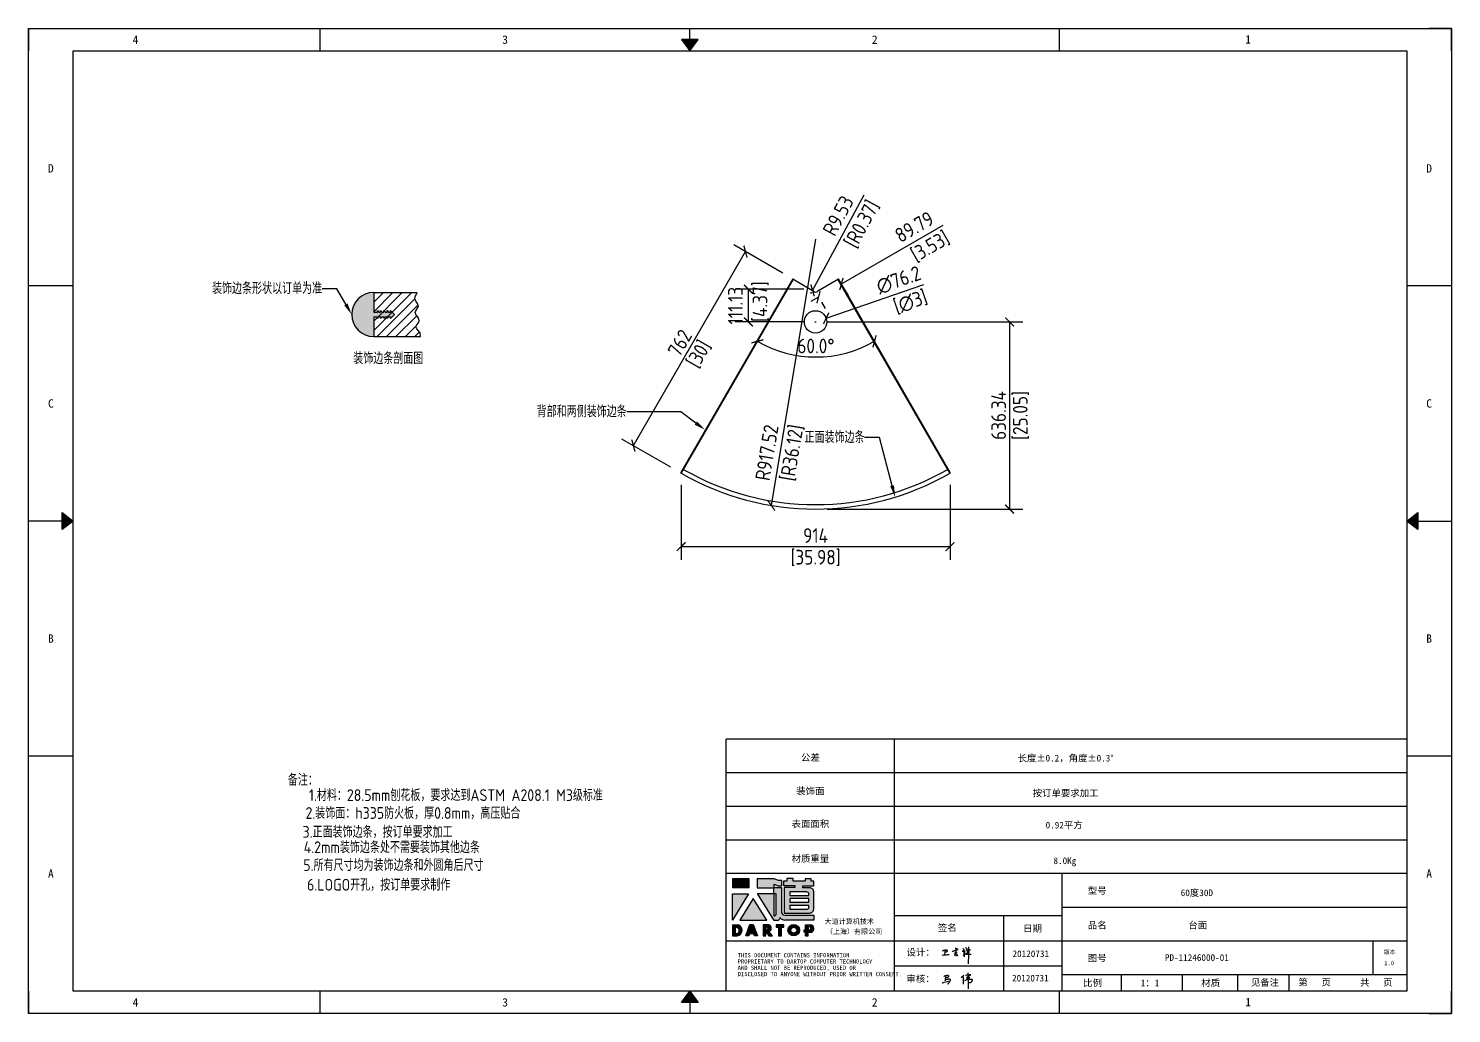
# Model space of a CAD drawing. Header units: millimetres. Extents: x -8883 to 24658, y -3888 to 19148.
# Drawn here: x 19821 to 24658, y 2 to 3353 of the extents above; entities that cross this region are included whole.
import ezdxf
from ezdxf import colors
from ezdxf.entities.mleader import LeaderData, LeaderLine
from ezdxf.enums import TextEntityAlignment as Align
from ezdxf.math import Vec2, Vec3

# ---------------------------------------------------------------- set-up
doc = ezdxf.new("R2010")
doc.units = ezdxf.units.MM
doc.header["$MEASUREMENT"] = 0
doc.linetypes.add('DOT', pattern=[0.2, 0.1, -0.1])
for name, color, linetype in [('02-05849-001DXF_CONTINUOUS_LINE', 7, 'Continuous'), ('4', 7, 'Continuous'), ('ATTACHMENT', 7, 'Continuous'), ('DIM', 254, 'Continuous'), ('print', 30, 'Continuous')]:
    doc.layers.add(name, color=color, linetype=linetype)
doc.styles.add('Dartop', font='')
doc.styles.add('Dartop Text Style', font='gbenor.shx', dxfattribs={"bigfont": 'gbcbig.shx'})
doc.styles.add('hzHT', font='')
doc.styles.get('Dartop').set_extended_font_data('FangSong_GB2312')
doc.styles.get('hzHT').set_extended_font_data('SimHei')
doc.dimstyles.new('Dartop DIM Style', dxfattribs={"dimscale": 20, "dimtxt": 2.5, "dimasz": 1.5, "dimexe": 2.25, "dimexo": 2, "dimtad": 1, "dimdsep": 46, "dimtxsty": 'Dartop Text Style', "dimblk": 'ARCHTICK', "dimcen": 0.09, "dimadec": 1, "dimazin": 0, "dimtfac": 1, "dimtofl": 0, "dimtmove": 0, "dimatfit": 1, "dimfxl": 1, "dimtolj": 1, "dimtzin": 0, "dimarcsym": 0})

# ---------------------------------------------------------------- blocks, each defined once
blk = doc.blocks.new('*U50')
at = {"color": 254, "linetype": 'Continuous', "extrusion": (0, 0, -1)}
for points in [[(-17, 0.333), (-16.812, 0.25), (-17, 0.5)], [(-17, 0.333), (-17.188, 0.25), (-16.812, 0.25)], [(-17, 0.333), (-17, 0.5), (-17.188, 0.25)]]:
    blk.add_solid(points, dxfattribs=at)
blk = doc.blocks.new('*U49')
at = {"color": 254, "linetype": 'Continuous', "extrusion": (0, 0, -1)}
for points in [[(-33.167, 11), (-33, 11), (-33.25, 11.188)], [(-33.167, 11), (-33.25, 11.188), (-33.25, 10.812)], [(-33.167, 11), (-33.25, 10.812), (-33, 11)]]:
    blk.add_solid(points, dxfattribs=at)
blk = doc.blocks.new('*U51')
at = {"color": 254, "linetype": 'Continuous'}
for points in [[(17, 21.667), (17.188, 21.75), (16.812, 21.75)], [(17, 21.667), (16.812, 21.75), (17, 21.5)], [(17, 21.667), (17, 21.5), (17.188, 21.75)]]:
    blk.add_solid(points, dxfattribs=at)
blk = doc.blocks.new('*U48')
at = {"color": 254, "linetype": 'Continuous', "extrusion": (0, 0, -1)}
for points in [[(-0.833, 11), (-0.75, 10.812), (-0.75, 11.188)], [(-0.833, 11), (-0.75, 11.188), (-1, 11)], [(-0.833, 11), (-1, 11), (-0.75, 10.812)]]:
    blk.add_solid(points, dxfattribs=at)
blk = doc.blocks.new('dadao')
for p, q in [((48, 19.2), (44.9, 10.4)), ((44.9, 10.4), (51.2, 10.4)), ((51.2, 10.4), (48, 19.2))]:
    blk.add_line(p, q)
for points in [[(41.8, 121.6), (41.8, 143.7), (-0.4, 143.7), (-0.4, 121.6), (41.8, 121.6)], [(104.8, 122), (104.8, 130.3), (114.1, 126.3), (124.2, 126.3), (124.2, 139.6), (115.9, 139.6), (105.1, 143.9), (61.5, 143.9)], [(61.7, 144), (61.7, 121.3), (103.9, 121.3)], [(113.4, 38.7), (105.1, 38.7), (63, 106.5), (103.9, 106.5), (103.9, 120.9), (103.9, 121.3)], [(109.7, 53.6), (109.7, 106.2), (104.3, 106.2), (104.3, 50.4), (106.6, 50.4)], [(144.6, 94.4), (144.6, 84.8), (192, 84.8), (192, 94.1), (144.9, 94.1)], [(120.2, 45), (119.5, 45), (119.5, 44.6)], [(0, 28), (0, 0), (11.8, 0)], [(0.1, 28), (14, 28)], [(7.1, 21.8), (7.1, 6.1), (12, 6.1)], [(7.1, 21.8), (11.4, 21.8)], [(76.8, 28.2), (76.8, 0), (84.1, 0), (84.1, 11.1), (91.6, -0.1), (100.3, -0.1), (91.7, 11.1)], [(76.8, 28.2), (90.6, 28.2)], [(84, 22.7), (84, 15.3), (87.2, 15.3)], [(84, 22.7), (87.3, 22.7)], [(183.7, 0), (183.7, 9.6), (180.6, 9.6), (180.6, 14.9), (183.8, 14.9), (183.8, 28.1), (196.1, 28.1), (196.5, 28.1)], [(183.7, 0), (190.9, 0), (190.9, 9.6), (198.8, 9.6)], [(194.9, 22.3), (190.8, 22.3), (190.8, 15), (194.4, 15)]]:
    blk.add_lwpolyline(points)
blk.add_lwpolyline([(137.1, 144.2), (137.1, 137.9), (128.3, 137.9), (128.3, 126.5), (157.3, 126.5), (157.3, 121.5), (130.3, 121.5), (130.3, 57.5), (194.4, 57.5, 0.414214), (204.4, 67.5), (204.4, 111.3, 0.414214), (194.4, 121.3), (177.5, 121.3), (177.5, 126.3), (204.7, 126.3), (204.7, 137.7), (198.2, 137.7), (198.2, 143.9), (183.3, 143.9), (183.3, 138), (153, 138), (153, 144.2), (137.1, 144.2)], format="xyb", close=True)
for points in [[(104.8, 122), (123.4, 122), (123.4, 60, 0.414214), (131.4, 52), (204.8, 52), (204.8, 39.1), (131.7, 39.1)], [(144.3, 110.8), (144.3, 101.8), (192.3, 101.8), (192.3, 105.5, 0.414214), (187.3, 110.5), (144.3, 110.5)], [(144.6, 77), (144.6, 67.5), (187.6, 67.5, 0.414214), (192.6, 72.5), (192.6, 76.4), (144.6, 76.4)]]:
    blk.add_lwpolyline(points, format="xyb")
for points in [[(-0.3, 106.2), (40.4, 106.2), (-0.3, 39.7), (-0.3, 106.2)], [(51.7, 94.1), (18.4, 39.3), (86.2, 39.3)], [(43.8, 28.2), (51.8, 28.2), (62.6, -0.1), (55, -0.1), (53.2, 5), (42.9, 5), (41.1, 0), (33.6, 0)], [(110, 28.1), (110, 21.9), (116, 21.9), (116, -0.1), (123.2, -0.1), (123.2, 22), (129.2, 22), (129.2, 28.1), (110, 28.1)]]:
    blk.add_lwpolyline(points, close=True)
for radius in [14.5, 7.44]:
    blk.add_circle((154.2, 14.2), radius)
for centre, radius, start, end in [((99.2, 60.7), 12.6, 305.6399, 325.969), ((111.6, 46.7), 8.19, 282.9811, 347.6627), ((136, 61.7), 22.9, 226.7358, 259.3209), ((8.5, 13.9), 8.49, 294.2143, 69.7177), ((9.6, 14.2), 14.4, 278.6604, 72.3203), ((86.4, 19), 3.8, 282.527, 76.7196), ((88.6, 19.4), 8.95, 290.6073, 77.2124), ((193.7, 18.7), 3.8, 280.9891, 72.5513), ((195.7, 18.6), 9.51, 288.8959, 85.2442)]:
    blk.add_arc(centre, radius, start, end)
blk = doc.blocks.new('h')
for p, q in [((20768.1, -2360.9), (20773, -2359.1)), ((20769.5, -2366.9), (20769.8, -2370.6)), ((20769.8, -2370.6), (20770.9, -2378)), ((20770.9, -2378), (20771.5, -2370.6)), ((20772.4, -2369.3), (20774.9, -2367.8)), ((20773, -2359.1), (20784.1, -2355.2)), ((20773.3, -2331.8), (20775.3, -2338.7)), ((20789.1, -2340.9), (20773.5, -2331.9)), ((20775.3, -2338.7), (20775.6, -2351.2)), ((20775.6, -2351.2), (20775.5, -2357.3)), ((20782.2, -2369.2), (20780, -2377.1)), ((20780, -2377.1), (20788.3, -2371.3)), ((20780.1, -2366.4), (20780.8, -2366.4)), ((20781.9, -2367.4), (20782.2, -2369.2)), ((20845.7, -2343.5), (20848.4, -2353)), ((20848.9, -2370.3), (20847.9, -2424)), ((20848.4, -2353), (20848.9, -2370.3))]:
    blk.add_line(p, q)
for points in [[(20696.6, -2372.4, 0.002073), (20710.6, -2371.9, 0.016137), (20719.6, -2371.3, 0.008314), (20736.9, -2369.3)], [(20699.1, -2348.2, -0.029745), (20704.6, -2345.4, -0.046842), (20708.4, -2344.2, -0.00919), (20714.3, -2343, -0.018517), (20717.2, -2342.5, -0.037841), (20720.3, -2342.4, -0.039541), (20723.2, -2342.8, -0.149785), (20726, -2344.3, -0.204935), (20726.9, -2346.6, -0.074872), (20726.5, -2348.3, -0.061615), (20725.6, -2350.3, -0.034204), (20723.8, -2352.6, -0.045776), (20722.3, -2354.1, -0.054985), (20720.4, -2355.3, -0.036348), (20717.3, -2356.5, -0.067752), (20715.7, -2356.8, -0.043553), (20713.2, -2356.7)], [(20755, -2351.9, -0.024077), (20759.9, -2350.1, -0.013147), (20768.7, -2346.5, -0.00522), (20775.4, -2344.1, -0.018517), (20777.3, -2343.4, -0.008274), (20786.3, -2341, -0.039541), (20788.3, -2340.8, -0.079216), (20789.4, -2341, -0.204935)], [(20813.5, -2350.1, 0.007348), (20815.9, -2348.7, 0.008421), (20818, -2347.3, 0.009459), (20819.7, -2346.2, -0.016325), (20820.7, -2345.5, -0.173771), (20821.8, -2345.3, -0.085159), (20823.9, -2346, -0.125883), (20826, -2347.9, -0.160659), (20826.6, -2350.1, -0.010447), (20826.5, -2352.3, -0.008247), (20826.2, -2355.1, -0.002698), (20825.3, -2374, 0.001562), (20823.9, -2383.7, 0.016137)], [(20816.8, -2335, -0.053561), (20819.6, -2336.1, -0.075272), (20821.3, -2337.3, -0.005295), (20822.5, -2338.5, -0.009337), (20823.1, -2339.1, -0.026146), (20823.7, -2339.8, -0.016644), (20824.5, -2340.9)], [(20832.1, -2329.2, -0.053561), (20834.9, -2330.3, -0.075272), (20836.7, -2331.5, -0.005295), (20837.8, -2332.6, -0.009337), (20838.5, -2333.3, -0.026146), (20839, -2334, -0.016644), (20839.8, -2335.1)], [(20836, -2343.7, -0.02797), (20842.1, -2342.6, -0.048868), (20845.6, -2342.2, -0.00919), (20851.1, -2341.4, -0.018517), (20853.9, -2341.1, -0.037841), (20856.7, -2341.2, -0.039541), (20859.4, -2341.6, -0.018282), (20840.6, -2354.7, -0.000937)], [(20847.6, -2340.2, 0.021784), (20849.6, -2335.9, 0.028296), (20850.8, -2332.4, 0.008136), (20851.9, -2328.2, 0.028913), (20852.2, -2327, 0.08193), (20852.1, -2325.9, 0.075058), (20851.7, -2324.7, 0.275043)]]:
    blk.add_lwpolyline(points, format="xyb")
for points in [[(20711.3, -2343.5), (20711.3, -2343.5), (20711.5, -2355.8), (20710.7, -2368), (20710.6, -2371.9)], [(20821.5, -2350.6), (20822.4, -2359.2), (20822.2, -2364.9), (20821.7, -2369), (20821.3, -2376.3), (20823.6, -2368.5), (20827.2, -2366.3), (20829.5, -2366.3)], [(20840.6, -2354.7), (20850, -2354.7), (20855, -2354.3), (20845.9, -2361.1), (20840.5, -2364), (20833, -2367.5), (20863.2, -2367.4), (20865.9, -2367.3)]]:
    blk.add_lwpolyline(points)
for centre, radius, start, end in [((20773.7, -2371.2), 2.3, 121.9907, 163.60158), ((20787.5, -2406), 40.3, 100.61827, 108.24823), ((20780.8, -2367.6), 1.15, 9.4675, 90)]:
    blk.add_arc(centre, radius, start, end)
blk = doc.blocks.new('_ArchTick')
at = {"color": 0, "linetype": 'ByBlock', "const_width": 0.15}
blk.add_lwpolyline([(-0.5, -0.5), (0.5, 0.5)], dxfattribs=at)
blk = doc.blocks.new('*D52')
at = {"layer": 'Defpoints', "color": 0, "transparency": 16777216}
for p in [(22496.3, 2635.8), (22345.8, 1730.7)]:
    blk.add_point(p, dxfattribs=at)
at = {"layer": 'DIM', "color": 0, "lineweight": -2, "transparency": 16777216}
blk.add_line((22496.3, 2635.8), (22345.8, 1730.7), dxfattribs=at)
at = {"layer": 'DIM', "color": 0, "lineweight": -2, "transparency": 16777216, "xscale": 30, "yscale": 30, "zscale": 30, "rotation": 260.5581666030105}
blk.add_blockref('_ArchTick', (22345.8, 1730.7), dxfattribs=at)
at = {"layer": 'DIM', "color": 0, "transparency": 16777216, "insert": (22374.4, 1902.9), "char_height": 50, "attachment_point": 5, "rotation": 80.5582, "style": 'Dartop Text Style'}
blk.add_mtext('\\A1;R917.52\\P [R36.12]', dxfattribs=at)
blk = doc.blocks.new('*D53')
at = {"layer": 'Defpoints', "color": 0, "transparency": 16777216}
for p in [(22574.1, 2501.1), (22584.1, 2483.7), (22496.3, 2456.2)]:
    blk.add_point(p, dxfattribs=at)
at = {"layer": 'DIM', "color": 0, "lineweight": -2, "transparency": 16777216}
for p, q in [((22584.1, 2483.7), (22929.7, 2683.2)), ((22506.4, 2438.8), (22480.4, 2423.8)), ((22516.3, 2421.5), (22528.9, 2399.8)), ((22594.1, 2466.4), (22606.6, 2444.7))]:
    blk.add_line(p, q, dxfattribs=at)
at = {"layer": 'DIM', "color": 0, "lineweight": -2, "transparency": 16777216, "xscale": 30, "yscale": 30, "zscale": 30}
for p, rotation in [((22584.1, 2483.7), 209.9999999998209), ((22506.4, 2438.8), 29.99999999982084)]:
    blk.add_blockref('_ArchTick', p, dxfattribs=dict(at, rotation=rotation))
at = {"layer": 'DIM', "color": 0, "transparency": 16777216, "insert": (22854, 2639.5), "char_height": 50, "attachment_point": 5, "rotation": 30, "style": 'Dartop Text Style'}
blk.add_mtext('\\A1;89.79\\P [3.53]', dxfattribs=at)
blk = doc.blocks.new('*D54')
at = {"layer": 'Defpoints', "color": 0, "transparency": 16777216}
for p in [(22460.3, 2342.2), (22532.3, 2367)]:
    blk.add_point(p, dxfattribs=at)
at = {"layer": 'DIM', "color": 0, "lineweight": -2, "transparency": 16777216}
for p, q in [((22532.3, 2367), (22864.7, 2481.7)), ((22494.5, 2354.6), (22498.1, 2354.6)), ((22496.3, 2352.8), (22496.3, 2356.4))]:
    blk.add_line(p, q, dxfattribs=at)
at = {"layer": 'DIM', "color": 0, "lineweight": -2, "transparency": 16777216, "xscale": 30, "yscale": 30, "zscale": 30, "rotation": 199.0343153603595}
blk.add_blockref('_ArchTick', (22532.3, 2367), dxfattribs=at)
at = {"layer": 'DIM', "color": 0, "transparency": 16777216, "insert": (22792.7, 2456.8), "char_height": 50, "attachment_point": 5, "rotation": 19.0343, "style": 'Dartop Text Style'}
blk.add_mtext('\\A1;∅76.2\\P [∅3]', dxfattribs=at)
blk = doc.blocks.new('*D55')
at = {"layer": 'Defpoints', "color": 0, "transparency": 16777216}
for p in [(22258, 2593.8), (22420.3, 2500.1), (22039.3, 1840.2)]:
    blk.add_point(p, dxfattribs=at)
at = {"layer": 'DIM', "color": 0, "lineweight": -2, "transparency": 16777216}
for p, q in [((22385.6, 2520.1), (22219, 2616.3)), ((21877, 1933.9), (22258, 2593.8)), ((22004.6, 1860.2), (21838, 1956.4))]:
    blk.add_line(p, q, dxfattribs=at)
at = {"layer": 'DIM', "color": 0, "lineweight": -2, "transparency": 16777216, "xscale": 30, "yscale": 30, "zscale": 30}
for p, rotation in [((22258, 2593.8), 60.0000000000458), ((21877, 1933.9), 240.0000000000458)]:
    blk.add_blockref('_ArchTick', p, dxfattribs=dict(at, rotation=rotation))
at = {"layer": 'DIM', "color": 0, "transparency": 16777216, "char_height": 50, "attachment_point": 5, "rotation": 60, "style": 'Dartop Text Style'}
for s, insert in [('\\A1;762', (22035, 2282.6)), ('\\A1;[30]', (22100.9, 2244.6))]:
    blk.add_mtext(s, dxfattribs=dict(at, insert=insert))
blk = doc.blocks.new('*D56')
at = {"layer": 'Defpoints', "color": 0, "transparency": 16777216}
for p in [(22420.3, 2500.1), (22574.1, 2501.1), (22428.3, 2241.4), (22046.8, 1853.1), (22954.1, 1842.9)]:
    blk.add_point(p, dxfattribs=at)
at = {"layer": 'DIM', "color": 0, "lineweight": -2, "transparency": 16777216}
blk.add_arc((22497.5, 2633.8), 398.4, 240, 300, dxfattribs=at)
at = {"layer": 'DIM', "color": 0, "lineweight": -2, "transparency": 16777216, "xscale": 30, "yscale": 30, "zscale": 30}
for p, rotation in [((22298.3, 2288.7), 150.0000000001198), ((22696.7, 2288.7), 29.99999999997008)]:
    blk.add_blockref('_ArchTick', p, dxfattribs=dict(at, rotation=rotation))
at = {"layer": 'DIM', "color": 0, "transparency": 16777216, "insert": (22497.5, 2272.9), "char_height": 50, "attachment_point": 5, "style": 'Dartop Text Style'}
blk.add_mtext('\\A1;60.0°', dxfattribs=at)
blk = doc.blocks.new('*D57')
at = {"layer": 'Defpoints', "color": 0, "transparency": 16777216}
for p in [(22039.3, 1840.2), (22953.3, 1840.2), (22953.3, 1590.5)]:
    blk.add_point(p, dxfattribs=at)
at = {"layer": 'DIM', "color": 0, "lineweight": -2, "transparency": 16777216}
for p, q in [((22039.3, 1800.2), (22039.3, 1545.5)), ((22953.3, 1800.2), (22953.3, 1545.5)), ((22039.3, 1590.5), (22953.3, 1590.5))]:
    blk.add_line(p, q, dxfattribs=at)
at = {"layer": 'DIM', "color": 0, "lineweight": -2, "transparency": 16777216, "xscale": 30, "yscale": 30, "zscale": 30, "rotation": 180}
blk.add_blockref('_ArchTick', (22039.3, 1590.5), dxfattribs=at)
at = {"layer": 'DIM', "color": 0, "lineweight": -2, "transparency": 16777216, "xscale": 30, "yscale": 30, "zscale": 30}
blk.add_blockref('_ArchTick', (22953.3, 1590.5), dxfattribs=at)
at = {"layer": 'DIM', "color": 0, "transparency": 16777216, "char_height": 50, "attachment_point": 5, "style": 'Dartop Text Style'}
for s, insert in [('\\A1;914', (22496.3, 1628)), ('\\A1;[35.98]', (22496.3, 1551.9))]:
    blk.add_mtext(s, dxfattribs=dict(at, insert=insert))
blk = doc.blocks.new('*D71')
at = {"layer": 'Defpoints', "color": 0, "transparency": 16777216}
for p in [(22268, 2465.7), (22496.3, 2465.7), (22496.3, 2354.6)]:
    blk.add_point(p, dxfattribs=at)
at = {"layer": 'DIM', "color": 0, "lineweight": -2, "transparency": 16777216}
for p, q in [((22456.3, 2465.7), (22223, 2465.7)), ((22268, 2354.6), (22268, 2465.7)), ((22456.3, 2354.6), (22223, 2354.6))]:
    blk.add_line(p, q, dxfattribs=at)
at = {"layer": 'DIM', "color": 0, "lineweight": -2, "transparency": 16777216, "xscale": 30, "yscale": 30, "zscale": 30}
for p, rotation in [((22268, 2465.7), 90), ((22268, 2354.6), 270)]:
    blk.add_blockref('_ArchTick', p, dxfattribs=dict(at, rotation=rotation))
at = {"layer": 'DIM', "color": 0, "transparency": 16777216, "insert": (22268, 2410.1), "char_height": 50, "attachment_point": 5, "rotation": 90, "style": 'Dartop Text Style'}
blk.add_mtext('\\A1;111.13\\P [4.37]', dxfattribs=at)
blk = doc.blocks.new('*D73')
at = {"layer": 'Defpoints', "color": 0, "transparency": 16777216}
for p in [(22496.3, 2354.6), (22496.3, 1718.2), (23156.1, 1718.2)]:
    blk.add_point(p, dxfattribs=at)
at = {"layer": 'DIM', "color": 0, "lineweight": -2, "transparency": 16777216}
for p, q in [((22536.3, 2354.6), (23201.1, 2354.6)), ((23156.1, 2354.6), (23156.1, 1718.2)), ((22536.3, 1718.2), (23201.1, 1718.2))]:
    blk.add_line(p, q, dxfattribs=at)
at = {"layer": 'DIM', "color": 0, "lineweight": -2, "transparency": 16777216, "xscale": 30, "yscale": 30, "zscale": 30}
for p, rotation in [((23156.1, 2354.6), 90), ((23156.1, 1718.2), 270)]:
    blk.add_blockref('_ArchTick', p, dxfattribs=dict(at, rotation=rotation))
at = {"layer": 'DIM', "color": 0, "transparency": 16777216, "char_height": 50, "attachment_point": 5, "rotation": 90, "style": 'Dartop Text Style'}
for s, insert in [('\\A1;636.34', (23118.6, 2036.4)), ('\\A1;[25.05]', (23194.6, 2036.4))]:
    blk.add_mtext(s, dxfattribs=dict(at, insert=insert))
blk = doc.blocks.new('*D74')
at = {"layer": 'Defpoints', "color": 0, "transparency": 16777216}
for p in [(22481.5, 2453.7), (22486, 2462.1)]:
    blk.add_point(p, dxfattribs=at)
at = {"layer": 'DIM', "color": 0, "lineweight": -2, "transparency": 16777216}
for p, q in [((22486, 2462.1), (22661.7, 2786.4)), ((22479.7, 2453.7), (22483.3, 2453.7)), ((22481.5, 2451.9), (22481.5, 2455.5))]:
    blk.add_line(p, q, dxfattribs=at)
blk.add_arc((22481.5, 2453.7), 9.52, 60, 61.5588, dxfattribs=at)
at = {"layer": 'DIM', "color": 0, "lineweight": -2, "transparency": 16777216, "xscale": 30, "yscale": 30, "zscale": 30, "rotation": 241.558846372805}
blk.add_blockref('_ArchTick', (22486, 2462.1), dxfattribs=at)
at = {"layer": 'DIM', "color": 0, "transparency": 16777216, "insert": (22612.1, 2694.8), "char_height": 50, "attachment_point": 5, "rotation": 61.5588, "style": 'Dartop Text Style'}
blk.add_mtext('\\A1;R9.53\\P [R0.37]', dxfattribs=at)

msp = doc.modelspace()

# ---------------------------------------------------------------- hatches: boundary and pattern name
for points in [[(22270.381, 460.648), (22213.426, 460.648), (22213.426, 430.892), (22270.381, 430.892)], [(22268.547, 410.072), (22213.579, 410.072), (22213.579, 320.323)], [(22283.785, 393.785), (22238.85, 319.725), (22330.348, 319.725)], [(22388.446, 304.571), (22362.443, 304.571), (22362.443, 296.322), (22370.556, 296.322), (22370.556, 266.593), (22380.27, 266.593), (22380.27, 296.341), (22388.446, 296.341)]]:
    msp.add_hatch(color=0).paths.add_polyline_path(points)
h = msp.add_hatch(color=0)
h.paths.add_polyline_path([(22355.495, 442.564), (22368.065, 437.133), (22381.655, 437.133), (22381.655, 455.12), (22370.443, 455.12), (22355.835, 460.889), (22297.293, 460.889), (22297.293, 430.47), (22354.253, 430.47), (22354.253, 429.855), (22354.253, 410.412), (22299.018, 410.412), (22355.831, 318.982), (22367.081, 318.982, 0.27937482), (22375.294, 326.968), (22375.294, 327.389), (22376.286, 327.389, 0.14314537), (22391.774, 319.507), (22490.496, 319.507), (22490.496, 336.847), (22391.354, 336.847, -0.41421356), (22380.555, 347.646), (22380.555, 431.431), (22355.495, 431.431)])
h.paths.add_polyline_path([(22354.827, 410.023), (22362.065, 410.022), (22362.065, 339.059, -0.08893574), (22357.871, 334.745), (22354.802, 334.745)], flags=16)
h = msp.add_hatch(color=0)
h.paths.add_polyline_path([(22490.326, 452.602), (22481.542, 452.602), (22481.542, 460.958), (22461.465, 460.958), (22461.465, 453.02), (22420.476, 453.02), (22420.476, 461.375), (22399.008, 461.375), (22399.008, 452.865), (22387.146, 452.865), (22387.146, 437.461), (22426.291, 437.461), (22426.291, 430.648), (22389.815, 430.648), (22389.815, 344.389), (22476.409, 344.389, 0.41421356), (22489.907, 357.887), (22489.907, 416.959, 0.41421356), (22476.409, 430.458), (22453.518, 430.458), (22453.518, 437.143), (22490.326, 437.143)])
h.paths.add_polyline_path([(22466.846, 415.834, -0.41421356), (22473.595, 409.085), (22473.595, 404.135), (22408.764, 404.135), (22408.764, 415.834)], flags=16)
h.paths.add_polyline_path([(22473.176, 393.69), (22473.176, 381.156), (22409.183, 381.156), (22409.183, 393.69)], flags=16)
h.paths.add_polyline_path([(22474.012, 369.875), (22474.012, 364.508, -0.41421356), (22467.263, 357.759), (22409.183, 357.759), (22409.183, 369.875)], flags=16)
h = msp.add_hatch(color=0)
h.paths.add_polyline_path([(22232.841, 304.436), (22213.983, 304.436), (22213.983, 266.706), (22229.865, 266.706, 0.79301591)])
h.paths.add_polyline_path([(22230.145, 274.969), (22223.551, 274.969), (22223.551, 296.173), (22229.417, 296.173, -0.67136089)], flags=16)
h = msp.add_hatch(color=0)
h.paths.add_polyline_path([(22283.927, 304.746), (22273.165, 304.746), (22259.325, 266.666), (22269.519, 266.666), (22271.917, 273.415), (22285.728, 273.415), (22288.179, 266.584), (22298.455, 266.584)])
h.paths.add_polyline_path([(22283.089, 280.689), (22274.532, 280.689), (22278.732, 292.655)], flags=16)
h = msp.add_hatch(color=0)
h.paths.add_polyline_path([(22336.238, 304.72), (22317.691, 304.72), (22317.691, 266.645), (22327.492, 266.645), (22327.492, 281.739), (22337.566, 266.509), (22349.409, 266.509), (22337.815, 281.643, 0.74405494)])
h.paths.add_polyline_path([(22327.402, 287.374), (22327.402, 297.373), (22331.783, 297.373, -0.79680897), (22331.718, 287.374)], flags=16)
h = msp.add_hatch(color=0)
h.paths.add_polyline_path([(22402.582, 285.819, 1), (22441.679, 285.819, 1)])
h.paths.add_polyline_path([(22432.173, 285.819, -1), (22412.088, 285.819, -1)], flags=16)
h = msp.add_hatch(color=0)
h.paths.add_polyline_path([(22479.179, 304.629), (22478.618, 304.629), (22462.084, 304.629), (22462.084, 286.86), (22457.696, 286.86), (22457.696, 279.647), (22462.013, 279.647), (22462.013, 266.711), (22471.665, 266.711), (22471.665, 279.698), (22482.271, 279.698, 0.81230381)])
h.paths.add_polyline_path([(22471.522, 286.909), (22471.522, 296.848), (22477.015, 296.848, -0.77821343), (22476.454, 286.909)], flags=16)
at = {"layer": 'ATTACHMENT', "linetype": 'Continuous'}
h = msp.add_hatch(color=256, dxfattribs=at)
edge = h.paths.add_edge_path()
edge.add_line((21011.868, 2371.751), (21017.911, 2371.751))
edge.add_line((21017.911, 2371.751), (21017.911, 2366.708))
edge.add_line((21017.911, 2366.708), (21022.972, 2371.751))
edge.add_line((21022.972, 2371.751), (21029.014, 2371.751))
edge.add_line((21029.014, 2371.751), (21029.014, 2366.708))
edge.add_line((21029.014, 2366.708), (21034.075, 2371.751))
edge.add_line((21034.075, 2371.751), (21040.118, 2371.751))
edge.add_line((21040.118, 2371.751), (21040.118, 2366.708))
edge.add_line((21040.118, 2366.708), (21045.178, 2371.751))
edge.add_line((21045.178, 2371.751), (21051.221, 2371.751))
edge.add_line((21051.221, 2371.751), (21051.221, 2366.708))
edge.add_line((21051.221, 2366.708), (21064.496, 2379.937))
edge.add_line((21051.221, 2393.166), (21064.496, 2379.937))
edge.add_line((21051.221, 2388.123), (21051.221, 2393.166))
edge.add_line((21045.178, 2388.123), (21051.221, 2388.123))
edge.add_line((21040.118, 2393.166), (21045.178, 2388.123))
edge.add_line((21040.118, 2388.123), (21040.118, 2393.166))
edge.add_line((21034.075, 2388.123), (21040.118, 2388.123))
edge.add_line((21029.014, 2393.166), (21034.075, 2388.123))
edge.add_line((21029.014, 2388.123), (21029.014, 2393.166))
edge.add_line((21022.972, 2388.123), (21029.014, 2388.123))
edge.add_line((21017.911, 2393.166), (21022.972, 2388.123))
edge.add_line((21017.911, 2388.123), (21017.911, 2393.166))
edge.add_line((21011.868, 2388.123), (21017.911, 2388.123))
edge.add_line((21006.808, 2393.166), (21011.868, 2388.123))
edge.add_line((21006.808, 2388.123), (21006.808, 2393.166))
edge.add_line((20994.237, 2388.123), (21006.808, 2388.123))
edge.add_line((20994.237, 2454.74), (20994.237, 2388.123))
edge.add_arc((20994.237, 2379.937), 74.803, 90, 270)
edge.add_line((20994.237, 2371.751), (20994.237, 2305.134))
edge.add_line((20994.237, 2371.751), (21006.808, 2371.751))
edge.add_line((21006.808, 2371.751), (21006.808, 2366.708))
edge.add_line((21006.808, 2366.708), (21011.868, 2371.751))

# ---------------------------------------------------------------- linework, layer by layer
at = {"color": 0, "linetype": 'DOT'}
for p, q in [((19820.758, 3352.783), (24581.994, 3352.783)), ((19820.758, 78.573), (19820.758, 3276.639)), ((24658.139, 3276.639), (24658.139, 78.573)), ((24581.994, 2.429), (19820.758, 2.429))]:
    msp.add_line(p, q, dxfattribs=at)
at = {"color": 0}
for p, q in [((19820.758, 3352.783), (19820.758, 3276.639)), ((20812.845, 3276.639), (20812.845, 3352.783)), ((22069.228, 3314.711), (22069.228, 3352.783)), ((23325.611, 3276.639), (23325.611, 3352.783)), ((24658.139, 3352.783), (24581.994, 3352.783)), ((24658.139, 3276.639), (24658.139, 3352.783)), ((19973.047, 78.573), (19973.047, 3276.639)), ((19973.047, 3276.639), (24505.85, 3276.639)), ((24505.85, 3276.639), (24505.85, 78.573)), ((19973.047, 2477.123), (19820.758, 2477.123)), ((24658.139, 2477.123), (24505.85, 2477.123)), ((19934.975, 1677.606), (19820.758, 1677.606)), ((24543.922, 1677.606), (24658.139, 1677.606)), ((22192.963, 78.573), (22192.963, 935.198)), ((24505.85, 935.198), (22192.963, 935.198)), ((22764.046, 935.198), (22764.046, 78.573)), ((19973.047, 878.09), (19820.758, 878.09)), ((24658.139, 878.09), (24505.85, 878.09)), ((24505.85, 820.981), (22192.963, 820.981)), ((24505.85, 706.765), (22192.963, 706.765)), ((24505.85, 592.548), (22192.963, 592.548)), ((24505.85, 478.331), (22192.963, 478.331)), ((23335.129, 78.573), (23335.129, 478.331)), ((23335.129, 364.115), (24505.85, 364.115)), ((22764.046, 335.561), (23335.129, 335.561)), ((23135.25, 335.561), (23135.25, 78.573)), ((22192.963, 249.898), (22764.046, 249.898)), ((22764.046, 249.898), (24505.85, 249.898)), ((24391.633, 135.682), (24391.633, 249.898)), ((22764.046, 164.236), (23335.129, 164.236)), ((23335.129, 135.682), (24505.85, 135.682)), ((23536.051, 78.573), (23536.051, 135.682)), ((23743.113, 78.573), (23743.113, 135.682)), ((23931.352, 78.573), (23931.352, 135.682)), ((24106.091, 78.573), (24106.091, 135.682)), ((19820.758, 78.573), (19820.758, 2.429)), ((24505.85, 78.573), (19973.047, 78.573)), ((20812.845, 2.429), (20812.845, 78.573)), ((23325.611, 2.429), (23325.611, 78.573)), ((24658.139, 2.429), (24658.139, 78.573)), ((22069.228, 40.501), (22069.228, 2.429)), ((24581.994, 2.429), (24658.139, 2.429))]:
    msp.add_line(p, q, dxfattribs=at)
for p, q in [((23009.302, 117.633), (23003.69, 114.595)), ((23013.34, 119.79), (23009.302, 117.633)), ((23009.533, 124.331), (23016.668, 124.331)), ((23020.473, 124.677), (23013.34, 119.79)), ((23013.597, 141.265), (23015.236, 127.578)), ((23015.502, 117.473), (23014.897, 86.025)), ((23015.236, 127.578), (23015.502, 117.473)), ((23016.668, 124.331), (23020.473, 124.677))]:
    msp.add_line(p, q)
for points in [[(22069.228, 3276.639), (22097.782, 3314.711), (22040.674, 3314.711), (22069.228, 3276.639)], [(19973.047, 1677.606), (19934.975, 1649.052), (19934.975, 1706.16), (19973.047, 1677.606)], [(24505.85, 1677.606), (24543.922, 1706.16), (24543.922, 1649.052), (24505.85, 1677.606)], [(22069.228, 78.573), (22097.782, 40.501), (22040.674, 40.501), (22069.228, 78.573)]]:
    msp.add_lwpolyline(points, close=True, dxfattribs=at)
for points in [[(22932.375, 129.268, -0.02974503), (22935.64, 130.904, -0.04684215), (22937.85, 131.615, -0.00919025), (22941.299, 132.312, -0.01851715), (22943.028, 132.563, -0.03784064), (22944.812, 132.618, -0.03954126), (22946.508, 132.408, -0.14978519), (22948.164, 131.504, -0.20493524), (22948.671, 130.193, -0.07487171), (22948.478, 129.158, -0.06161465), (22947.915, 128.013, -0.0342039), (22946.894, 126.665, -0.04577587), (22945.979, 125.791, -0.05498501), (22944.874, 125.096, -0.03634791), (22943.042, 124.368, -0.06775206), (22942.125, 124.21, -0.04355337), (22940.683, 124.284)], [(23003.69, 114.595, -0.02974503), (23008.783, 117.147, -0.04684215), (23012.232, 118.257, -0.00919025), (23017.612, 119.344, -0.01851715), (23020.309, 119.735, -0.03784064), (23023.092, 119.822, -0.03954126), (23025.738, 119.494, -0.14978519), (23028.321, 118.083, -0.20493524), (23029.113, 116.038, -0.07487171), (23028.812, 114.424, -0.06161465), (23027.934, 112.637, -0.0342039), (23026.34, 110.534, -0.04577587), (23024.914, 109.171, -0.05498501), (23023.189, 108.088, -0.03634791), (23020.332, 106.951, -0.06775206), (23018.901, 106.704, -0.04355337), (23016.651, 106.82)], [(23006.03, 132.749, -0.02797026), (23010.643, 133.601, -0.04886788), (23013.317, 133.886, -0.00919025), (23017.522, 134.509, -0.01851715), (23019.624, 134.702, -0.03784064), (23021.78, 134.656, -0.03954126), (23023.812, 134.295, -0.01828189), (23009.533, 124.331, -0.0009369)]]:
    msp.add_lwpolyline(points, format="xyb")
msp.add_lwpolyline([(22939.571, 131.979), (22939.571, 131.979), (22938.48, 125.289), (22936.683, 118.998), (22935.508, 115.137)])
for centre, radius, start, end in [((22924.023, 118.644), 12.068, 281.076982, 291.212632), ((22658.663, 1195.761), 1121.291, 283.91895, 284.971512), ((22953.95, 83.218), 36.863, 113.202449, 120.017497), ((22945.298, 103.402), 14.903, 102.47486, 113.202449), ((22966.892, 5.793), 114.873, 100.36867, 102.47486), ((22942.897, 112.994), 9.506, 283.816254, 294.030509), ((22951.313, 90.941), 28.31, 96.125337, 100.36867), ((22944.926, 108.291), 4.385, 294.836428, 309.901134), ((22886.469, 162.224), 83.887, 316.919563, 320.58866), ((22949.804, 104.998), 14.173, 87.457037, 96.125337), ((22949.857, 106.186), 12.984, 78.399567, 87.457037), ((22934.004, 121.474), 21.329, 324.094808, 331.378357), ((22951.691, 115.119), 3.864, 44.324655, 78.399567), ((22950.558, 113.104), 2.849, 319.573073, 337.48549), ((22942.71, 119.376), 12.808, 324.910666, 333.348429), ((22948.939, 117.049), 6.238, 326.76781, 340.871018), ((22952.922, 116.321), 2.144, 357.998393, 44.324655), ((22950.827, 116.394), 4.24, 340.871018, 357.998393), ((22964.211, 174.563), 56.38, 299.265464, 300.9495), ((23091.939, -298.029), 435.33, 102.46592, 103.2053), ((22795.276, 335.764), 288.251, 313.366132, 315.296084), ((23908.422, -28.883), 920.051, 171.410173, 171.768083), ((22998.011, 125.195), 1.843, 52.375745, 91.291159), ((21376.784, 177.488), 1623.372, 357.565664, 358.057278), ((22997.379, 125.483), 2.112, 357.196828, 33.705179), ((22949.836, 128.595), 49.768, 352.912546, 354.802684), ((22968.505, 126.897), 31.021, 354.802684, 357.196828)]:
    msp.add_arc(centre, radius, start, end)
at = {"layer": '02-05849-001DXF_CONTINUOUS_LINE', "color": 7, "linetype": 'Continuous'}
for p, q in [((22418.546, 2501.076), (22038.551, 1842.906)), ((22420.283, 2500.073), (22046.765, 1853.12)), ((22418.546, 2501.076), (22486.244, 2461.991)), ((22506.366, 2461.991), (22574.065, 2501.076)), ((22945.851, 1853.123), (22572.333, 2500.076)), ((22954.063, 1842.901), (22574.065, 2501.076)), ((22039.364, 1840.293), (22039.288, 1840.162)), ((22041.114, 1843.325), (22039.364, 1840.293)), ((22046.765, 1853.12), (22041.114, 1843.325)), ((22046.765, 1853.12), (22045.027, 1854.123)), ((22945.851, 1853.123), (22947.583, 1854.123)), ((22951.5, 1843.332), (22945.851, 1853.123)), ((22952.382, 1841.805), (22951.5, 1843.332)), ((22953.328, 1840.165), (22952.382, 1841.805))]:
    msp.add_line(p, q, dxfattribs=at)
msp.add_circle((22496.305, 2354.582), 38.1, dxfattribs=at)
for centre, radius, start, end in [((22481.482, 2453.742), 9.525, 38.909419, 60), ((22496.305, 2465.707), 9.525, 218.909419, 321.090581), ((22511.129, 2453.742), 9.525, 120, 141.090581), ((22040.288, 1841.902), 2.007, 150, 240.125586), ((22496.305, 2635.76), 917.519, 240.125598, 299.874816), ((22496.305, 2635.76), 902.559, 240.127382, 299.873037), ((22952.331, 1841.899), 2, 299.874828, 30)]:
    msp.add_arc(centre, radius, start, end, dxfattribs=at)
at = {"layer": 'ATTACHMENT', "linetype": 'Continuous'}
for p, q in [((20994.237, 2421.478), (21027.499, 2454.74)), ((20994.237, 2389.451), (21059.527, 2454.74)), ((20994.237, 2357.423), (21091.554, 2454.74)), ((20994.237, 2325.396), (21123.582, 2454.74)), ((20994.237, 2454.74), (20994.237, 2388.123)), ((20994.237, 2454.74), (21142.619, 2454.74)), ((21006.003, 2305.134), (21133.714, 2432.844)), ((21133.656, 2432.963), (21135.239, 2440.941)), ((21137.493, 2425.052), (21133.656, 2432.963)), ((21135.239, 2440.941), (21139.888, 2449.087)), ((21143.336, 2417.208), (21137.493, 2425.052)), ((21139.888, 2449.087), (21142.619, 2454.74)), ((20994.237, 2388.123), (21006.808, 2388.123)), ((20994.237, 2371.751), (20994.237, 2305.134)), ((20994.237, 2371.751), (21006.808, 2371.751)), ((21006.808, 2388.123), (21006.808, 2393.166)), ((21006.808, 2393.166), (21011.868, 2388.123)), ((21006.808, 2366.708), (21011.868, 2371.751)), ((21006.808, 2371.751), (21006.808, 2366.708)), ((21011.868, 2388.123), (21017.911, 2388.123)), ((21011.868, 2371.751), (21017.911, 2371.751)), ((21017.911, 2388.123), (21017.911, 2393.166)), ((21017.911, 2393.166), (21022.972, 2388.123)), ((21017.911, 2366.708), (21022.972, 2371.751)), ((21017.911, 2371.751), (21017.911, 2366.708)), ((21022.972, 2388.123), (21029.014, 2388.123)), ((21022.972, 2371.751), (21029.014, 2371.751)), ((21029.014, 2388.123), (21029.014, 2393.166)), ((21029.014, 2393.166), (21034.075, 2388.123)), ((21029.014, 2366.708), (21034.075, 2371.751)), ((21029.014, 2371.751), (21029.014, 2366.708)), ((21034.075, 2388.123), (21040.118, 2388.123)), ((21034.075, 2371.751), (21040.118, 2371.751)), ((21038.031, 2305.134), (21145.169, 2412.272)), ((21040.118, 2388.123), (21040.118, 2393.166)), ((21040.118, 2393.166), (21045.178, 2388.123)), ((21040.118, 2366.708), (21045.178, 2371.751)), ((21040.118, 2371.751), (21040.118, 2366.708)), ((21045.178, 2388.123), (21051.221, 2388.123)), ((21045.178, 2371.751), (21051.221, 2371.751)), ((21051.221, 2388.123), (21051.221, 2393.166)), ((21051.221, 2393.166), (21064.496, 2379.937)), ((21051.221, 2366.708), (21064.496, 2379.937)), ((21051.221, 2371.751), (21051.221, 2366.708)), ((21070.058, 2305.134), (21140.402, 2375.477)), ((21135.232, 2386.461), (21138.145, 2394.086)), ((21139.03, 2377.246), (21135.232, 2386.461)), ((21138.145, 2394.086), (21143.381, 2401.732)), ((21146.138, 2368.084), (21139.03, 2377.246)), ((21146.267, 2409.318), (21143.336, 2417.208)), ((21143.381, 2401.732), (21146.267, 2409.318)), ((21102.086, 2305.134), (21139.896, 2342.944)), ((21137.597, 2337.594), (21140.535, 2344.431)), ((21140.535, 2331.079), (21137.597, 2337.594)), ((21140.535, 2344.431), (21146.027, 2351.594)), ((21146.876, 2324.662), (21140.535, 2331.079)), ((21146.027, 2351.594), (21149.42, 2358.875)), ((21149.42, 2358.875), (21146.138, 2368.084)), ((21152.572, 2317.89), (21146.876, 2324.662)), ((20994.237, 2305.134), (21153.27, 2305.134)), ((21134.113, 2305.134), (21149.967, 2320.987)), ((21153.922, 2306.513), (21152.572, 2317.89)), ((21153.27, 2305.134), (21153.922, 2306.513))]:
    msp.add_line(p, q, dxfattribs=at)
msp.add_arc((20994.237, 2379.937), 74.803, 90, 270, dxfattribs=at)
at = {"layer": 'print'}
msp.add_lwpolyline([(19820.758, 3352.783), (24658.139, 3352.783), (24658.139, 2.429), (19820.758, 2.429)], close=True, dxfattribs=at)

# ---------------------------------------------------------------- block references
at = {"color": 0, "linetype": 'Continuous', "xscale": 152.2888407109637, "yscale": 152.2888407109637, "zscale": 152.2888407109637}
for name, p in [('*U51', (19480.318, 2.429)), ('*U48', (19820.758, 2.429)), ('*U49', (19480.318, 2.429)), ('*U50', (19480.318, 2.429))]:
    msp.add_blockref(name, p, dxfattribs=at)
at = {"color": 0}
for name, p, xscale, yscale, zscale in [('dadao', (22213.983, 266.706), 1.349832906196347, 1.349832906196347, 1.349832906196347), ('h', (10804.466, 1591.04), 0.585704211006083, 0.585704211006083, 0.585704211006083)]:
    msp.add_blockref(name, p, dxfattribs=dict(at, xscale=xscale, yscale=yscale, zscale=zscale))

# ---------------------------------------------------------------- texts
for s, height, style, p in [('4', 28.554, 'Dartop', (20184.654, 3314.711)), ('3', 28.554, 'Dartop', (21441.037, 3314.711)), ('2', 28.554, 'Dartop', (22697.42, 3314.711)), ('1', 28.554, 'Dartop', (23966.818, 3315.617)), ('D', 28.554, 'Dartop', (19896.903, 2876.881)), ('D', 28.554, 'Dartop', (24581.994, 2876.881)), ('C', 28.554, 'Dartop', (19896.903, 2077.364)), ('C', 28.554, 'Dartop', (24581.994, 2077.364)), ('B', 28.554, 'Dartop', (19896.903, 1277.848)), ('B', 28.554, 'Dartop', (24581.994, 1277.848)), ('公差', 22.8433, 'hzHT', (22478.752, 873.078)), ('长度%%P0.2，角度%%P0.3%%D', 22.84333, 'hzHT', (23346.308, 871.018)), ('装饰面', 22.8433, 'hzHT', (22478.752, 759.209)), ('按订单要求加工', 22.8433, 'hzHT', (23346.308, 752.238)), ('表面面积', 22.8433, 'hzHT', (22478.752, 647.529)), ('0.92平方', 22.8433, 'hzHT', (23341.351, 643.357)), ('材质重量', 22.8433, 'hzHT', (22478.752, 529.28)), ('8.0Kg', 22.8433, 'hzHT', (23343.829, 522.103)), ('A', 28.554, 'Dartop', (19896.903, 478.331)), ('A', 28.554, 'Dartop', (24581.994, 478.331)), ('型号', 22.8433, 'hzHT', (23453.645, 420.226)), ('60度30D', 22.8433, 'hzHT', (23792.396, 413.221)), ('签名', 22.8433, 'hzHT', (22943.903, 294.589)), ('日期', 22.8433, 'hzHT', (23233.758, 291.777)), ('品名', 22.8433, 'hzHT', (23453.645, 302.958)), ('台面', 22.8433, 'hzHT', (23795.59, 302.958)), ('20120731', 22.8433, 'hzHT', (23227.895, 205.898)), ('图号', 22.8433, 'hzHT', (23453.645, 191.302)), ('PD-11246000-01', 22.84333, 'hzHT', (23792.396, 192.793)), ('版本', 14.2771, 'hzHT', (24447.641, 211.996)), ('1.0', 14.2771, 'Dartop', (24445.924, 173.84)), ('20120731', 22.8433, 'hzHT', (23226.535, 123.011)), ('比例', 22.8433, 'hzHT', (23437.717, 106.533)), ('1：1', 22.8433, 'hzHT', (23633.004, 106.533)), ('材质', 22.8433, 'hzHT', (23839.342, 106.533)), ('见备注', 22.8433, 'hzHT', (24023.871, 108.208)), ('第   页', 22.8433, 'hzHT', (24192.711, 108.902)), ('共   页', 22.8433, 'hzHT', (24402.546, 108.07)), ('4', 28.554, 'Dartop', (20184.654, 40.501)), ('3', 28.554, 'Dartop', (21441.037, 40.501)), ('2', 28.554, 'Dartop', (22697.42, 40.501)), ('1', 28.554, 'Dartop', (23966.818, 41.407))]:
    msp.add_text(s, height=height, dxfattribs=dict(at, style=style)).set_placement(p, align=Align.MIDDLE_CENTER)
at = {"color": 0, "style": 'hzHT'}
for s, height, p in [('THIS DOCUMENT CONTAINS INFORMATION', 14.27708, (22231.508, 193.79)), ('设计：', 22.8433, (22805.522, 199.415)), ('AND SHALL NOT BE REPRODUCED, USED OR', 14.27708, (22231.508, 150.959)), ('PROPRIETARY TO DARTOP COMPUTER TECHNOLOGY', 14.27708, (22231.508, 172.375)), ('DISCLOSED TO ANYONE WITHOUT PRIOR WRITTEN CONSENT.', 14.27708, (22231.508, 129.544)), ('审核：', 22.8433, (22805.182, 109.462))]:
    msp.add_text(s, height=height, dxfattribs=at).set_placement(p)
at = {"layer": '4', "color": 0, "style": 'hzHT'}
for s, p in [('大道计算机技术', (22526.797, 307.19)), ('（上海）有限公司', (22531.108, 273.044))]:
    msp.add_text(s, height=17.1325, dxfattribs=at).set_placement(p)
at = {"layer": 'DIM', "style": 'Dartop Text Style'}
for s, p in [('装饰边条剖面图', (21043.858, 2231.21)), ('备注：', (20753.522, 797.24)), ('1.材料：28.5mm刨花板，要求达到ASTM A208.1 M3级标准', (21273.816, 745.256)), ('2.装饰面：h335防火板，厚0.8mm，高压贴合           ', (21247.026, 684.492)), ('3.正面装饰边条，按订单要求加工                    ', (21224.526, 620.243)), ('4.2mm装饰边条处不需要装饰其他边条                 ', (21240.36, 568.155)), ('5.所有尺寸均为装饰边条和外圆角后尺寸              ', (21213.203, 507.391)), ('6.LOGO开孔，按订单要求制作              ', (21162.958, 440.504))]:
    msp.add_text(s, height=40, dxfattribs=at).set_placement(p, align=Align.MIDDLE_CENTER)

# ---------------------------------------------------------------- dimensions: what is measured, and where the dimension line sits
at = {"layer": 'DIM'}
for center, mpoint, override, picture, middle in [((22481.482, 2453.742), (22486.018, 2462.117), {"dimpost": '\\X'}, '*D74', (22612.059, 2694.826)), ((22496.305, 2635.76), (22345.79, 1730.671), {"dimscale": 20, "dimpost": '\\X'}, '*D52', (22374.429, 1902.889))]:
    dim = msp.add_radius_dim(center=center, mpoint=mpoint, dimstyle='Dartop DIM Style', override=override, dxfattribs=at)
    dim.commit()
    dim.dimension.update_dxf_attribs({"geometry": picture, "text_midpoint": middle, "dimtype": 164})
for base, p1, p2, angle, picture, middle, dimtype in [((22584.113, 2483.673), (22496.305, 2456.182), (22574.065, 2501.076), 30, '*D53', (22853.957, 2639.467), 161), ((22267.961339909, 2465.706749627), (22496.305203876, 2354.581749627), (22496.305203876, 2465.706749627), 90, '*D71', (22267.961339909, 2410.144249627), 160)]:
    dim = msp.add_linear_dim(base=base, p1=p1, p2=p2, angle=angle, dimstyle='Dartop DIM Style', override={"dimscale": 20, "dimpost": '\\X'}, dxfattribs=at)
    dim.commit()
    dim.dimension.update_dxf_attribs({"geometry": picture, "text_midpoint": middle, "dimtype": dimtype})
dim = msp.add_aligned_dim(p1=(22039.289, 1840.161), p2=(22420.287, 2500.071), distance=187.421, dimstyle='Dartop DIM Style', override={"dimscale": 20, "dimpost": '\\X'}, dxfattribs=at)
dim.commit()
dim.dimension.update_dxf_attribs({"geometry": '*D55', "text_midpoint": (22067.476, 2263.826)})
dim = msp.add_diameter_dim_2p(p1=(22460.288, 2342.156), p2=(22532.322, 2367.007), dimstyle='Dartop DIM Style', override={"dimscale": 20, "dimpost": '\\X'}, dxfattribs=at)
dim.commit()
dim.dimension.update_dxf_attribs({"geometry": '*D54', "text_midpoint": (22792.661, 2456.824), "dimtype": 163})
dim = msp.add_angular_dim_2l(base=(22428.286, 2241.428), line1=((22954.063, 1842.901), (22574.065, 2501.076)), line2=((22420.283, 2500.073), (22046.765, 1853.12)), dimstyle='Dartop DIM Style', override={"dimscale": 20, "dimpost": '\\X'}, dxfattribs=at)
dim.commit()
dim.dimension.update_dxf_attribs({"geometry": '*D56', "text_midpoint": (22497.464, 2272.876)})
dim = msp.add_linear_dim(base=(23156.097, 1718.241), p1=(22496.305, 2354.582), p2=(22496.309, 1718.241), angle=90, dimstyle='Dartop DIM Style', override={"dimpost": '\\X'}, dxfattribs=at)
dim.commit()
dim.dimension.update_dxf_attribs({"geometry": '*D73', "text_midpoint": (23156.097, 2036.411)})
dim = msp.add_linear_dim(base=(22953.328, 1590.469), p1=(22039.326, 1840.227), p2=(22953.328, 1840.164), dimstyle='Dartop DIM Style', override={"dimscale": 20, "dimpost": '\\X'}, dxfattribs=at)
dim.commit()
dim.dimension.update_dxf_attribs({"geometry": '*D57', "text_midpoint": (22496.327, 1590.469)})

# ---------------------------------------------------------------- leaders
ml = msp.add_multileader_mtext('Standard', dxfattribs=at)
ml.set_content('装饰边条形状以订单为准', color=256, style='Dartop Text Style')
ml.set_leader_properties()
ml.build(insert=Vec2(0, 0))
ml.multileader.update_dxf_attribs({"dogleg_length": 0.36, "arrow_head_size": 40})
ctx = ml.context
ctx.base_point, ctx.char_height, ctx.arrow_head_size, ctx.landing_gap_size, ctx.plane_origin = Vec3(20503.659, 2467.765), 40, 40, 0.09, Vec3(21146.205, 2629.003)
ctx.text_align_type = 2
notes = []
notes.append((ctx, [(0, (1, 1, 0), (20869.136, 2467.765), (-1, 0), 50.298, [(0, [(20919.434, 2379.937)], 0, [])])]))
ctx.mtext.insert, ctx.mtext.alignment, ctx.mtext.flow_direction = Vec3(20818.749, 2489.309), 3, 5
ml = msp.add_multileader_mtext('Standard', dxfattribs=at)
ml.set_content('背部和两侧装饰边条', color=256, style='Dartop Text Style')
ml.set_leader_properties()
ml.build(insert=Vec2(0, 0))
ml.multileader.update_dxf_attribs({"dogleg_length": 0.36, "arrow_head_size": 40})
ctx = ml.context
ctx.base_point, ctx.char_height, ctx.arrow_head_size, ctx.landing_gap_size, ctx.plane_origin = Vec3(21596.661, 2048.901), 40, 40, 0.09, Vec3(21915.45, 1859.751)
ctx.text_align_type = 2
notes.append((ctx, [(0, (1, 1, 0), (22037.819, 2048.901), (-1, 0), 183.33, [(0, [(22121.618, 1986.782)], 0, [])])]))
ctx.mtext.insert, ctx.mtext.alignment, ctx.mtext.flow_direction = Vec3(21854.398, 2070.445), 3, 5
ml = msp.add_multileader_mtext('Standard', dxfattribs=at)
ml.set_content('正面装饰边条', color=256, style='Dartop Text Style')
ml.set_leader_properties()
ml.build(insert=Vec2(0, 0))
ml.multileader.update_dxf_attribs({"dogleg_length": 0.36, "arrow_head_size": 40})
ctx = ml.context
ctx.base_point, ctx.char_height, ctx.arrow_head_size, ctx.landing_gap_size, ctx.plane_origin = Vec3(22492.575, 1961.446), 40, 40, 0.09, Vec3(22990.415, 2122.684)
ctx.text_align_type = 2
notes.append((ctx, [(0, (1, 1, 0), (22713.347, 1961.446), (-1, 0), 50.298, [(0, [(22766.712, 1758.992)], 0, [])])]))
ctx.mtext.insert, ctx.mtext.alignment, ctx.mtext.flow_direction = Vec3(22662.959, 1982.769), 3, 5
for ctx, leaders in notes:
    for number, flags, end, landing, length, lines in leaders:
        leader = LeaderData()
        leader.index, (leader.has_last_leader_line, leader.has_dogleg_vector, leader.attachment_direction) = number, flags
        leader.last_leader_point, leader.dogleg_vector, leader.dogleg_length = Vec3(end), Vec3(landing), length
        for number, points, colour, breaks in lines:
            line = LeaderLine()
            line.index, line.vertices, line.color, line.breaks = number, Vec3.list(points), colors.encode_raw_color(colour), breaks
            leader.lines.append(line)
        ctx.leaders.append(leader)

doc.saveas('drawing.dxf')
